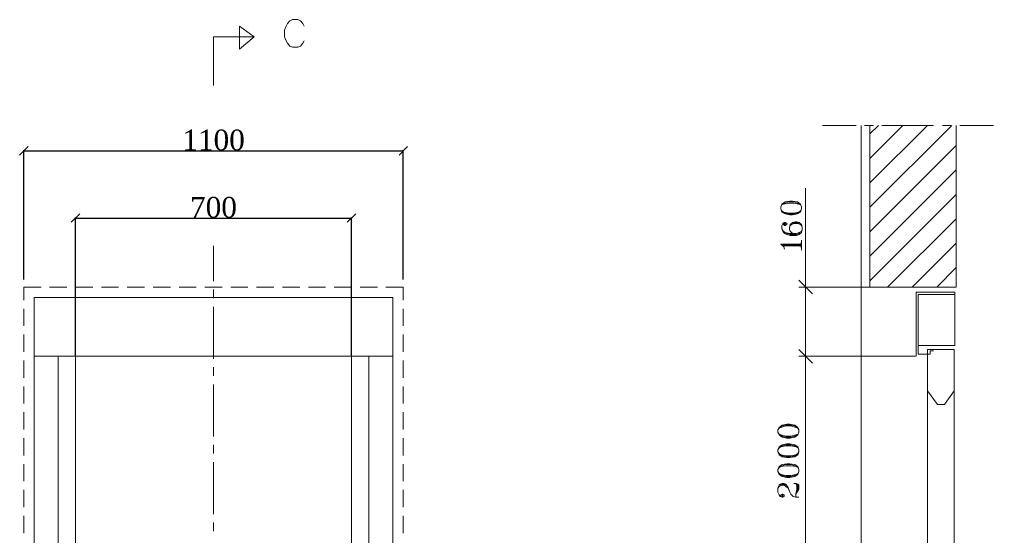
# Model space of a CAD drawing. Header units: inches. Extents: x 21 to 9510, y 4543 to 8390.
# Drawn here: x 6506 to 9329, y 6892 to 8389 of the extents above; entities that cross this region are included whole.
import ezdxf

# ---------------------------------------------------------------- set-up
doc = ezdxf.new("R2010")
doc.units = ezdxf.units.IN
doc.header["$MEASUREMENT"] = 0
doc.styles.add('nassar2', font='cent.shx', dxfattribs={"height": 60})
doc.dimstyles.new('Nassar2', dxfattribs={"dimtxt": 35, "dimasz": 25, "dimexe": 1.25, "dimexo": 0.625, "dimtad": 1, "dimtxsty": 'nassar2', "dimblk": 'OBLIQUE', "dimcen": 2.5, "dimadec": 0, "dimazin": 0, "dimtfac": 1, "dimtmove": 0, "dimatfit": 3, "dimldrblk": 'OBLIQUE', "dimfxl": 1, "dimarcsym": 0})

# ---------------------------------------------------------------- blocks, each defined once
blk = doc.blocks.new('_Oblique')
at = {"color": 0, "linetype": 'ByBlock', "lineweight": -2}
blk.add_line((-0.5, -0.5), (0.5, 0.5), dxfattribs=at)
blk = doc.blocks.new('*D11')
at = {"color": 0, "lineweight": -2, "transparency": 16777216}
for p, q in [((6668.5, 7414.4), (6668.5, 7815.1)), ((6668.5, 7813.9), (7468.3, 7813.9)), ((7468.3, 7414.4), (7468.3, 7815.1))]:
    blk.add_line(p, q, dxfattribs=at)
at = {"layer": 'Defpoints', "color": 0, "transparency": 16777216}
for p in [(7468.3, 7813.9), (6668.5, 7413.8), (7468.3, 7413.8)]:
    blk.add_point(p, dxfattribs=at)
at = {"color": 0, "lineweight": -2, "transparency": 16777216, "xscale": 25, "yscale": 25, "zscale": 25, "rotation": 180}
blk.add_blockref('_Oblique', (6668.5, 7813.9), dxfattribs=at)
at = {"color": 0, "lineweight": -2, "transparency": 16777216, "xscale": 25, "yscale": 25, "zscale": 25}
blk.add_blockref('_Oblique', (7468.3, 7813.9), dxfattribs=at)
at = {"color": 0, "transparency": 16777216, "insert": (7068.4, 7844.5), "char_height": 60, "attachment_point": 5, "style": 'nassar2'}
blk.add_mtext('700', dxfattribs=at)
blk = doc.blocks.new('*D9')
at = {"color": 0, "lineweight": -2, "transparency": 16777216}
for p, q in [((6518.6, 7635.5), (6518.6, 8010)), ((6518.6, 8008.7), (7618.6, 8008.7)), ((7618.6, 7635.5), (7618.6, 8010))]:
    blk.add_line(p, q, dxfattribs=at)
at = {"layer": 'Defpoints', "color": 0, "transparency": 16777216}
for p in [(7618.6, 8008.7), (6518.6, 7634.9), (7618.6, 7634.9)]:
    blk.add_point(p, dxfattribs=at)
at = {"color": 0, "lineweight": -2, "transparency": 16777216, "xscale": 25, "yscale": 25, "zscale": 25, "rotation": 180}
blk.add_blockref('_Oblique', (6518.6, 8008.7), dxfattribs=at)
at = {"color": 0, "lineweight": -2, "transparency": 16777216, "xscale": 25, "yscale": 25, "zscale": 25}
blk.add_blockref('_Oblique', (7618.6, 8008.7), dxfattribs=at)
at = {"color": 0, "transparency": 16777216, "insert": (7068.6, 8039.4), "char_height": 60, "attachment_point": 5, "style": 'nassar2'}
blk.add_mtext('1100', dxfattribs=at)
blk = doc.blocks.new('*D10')
at = {"color": 0, "lineweight": -2, "transparency": 16777216}
for p, q in [((6668.5, 7414.4), (6668.5, 7815.1)), ((6668.5, 7813.9), (7468.3, 7813.9)), ((7468.3, 7414.4), (7468.3, 7815.1))]:
    blk.add_line(p, q, dxfattribs=at)
at = {"layer": 'Defpoints', "color": 0, "transparency": 16777216}
for p in [(7468.3, 7813.9), (6668.5, 7413.8), (7468.3, 7413.8)]:
    blk.add_point(p, dxfattribs=at)
at = {"color": 0, "lineweight": -2, "transparency": 16777216, "xscale": 25, "yscale": 25, "zscale": 25, "rotation": 180}
blk.add_blockref('_Oblique', (6668.5, 7813.9), dxfattribs=at)
at = {"color": 0, "lineweight": -2, "transparency": 16777216, "xscale": 25, "yscale": 25, "zscale": 25}
blk.add_blockref('_Oblique', (7468.3, 7813.9), dxfattribs=at)
at = {"color": 0, "transparency": 16777216, "insert": (7068.4, 7844.5), "char_height": 60, "attachment_point": 5, "style": 'nassar2'}
blk.add_mtext('700', dxfattribs=at)
blk = doc.blocks.new('*D8')
at = {"color": 0, "lineweight": -2, "transparency": 16777216}
for p, q in [((6518.6, 7635.5), (6518.6, 8010)), ((6518.6, 8008.7), (7618.6, 8008.7)), ((7618.6, 7635.5), (7618.6, 8010))]:
    blk.add_line(p, q, dxfattribs=at)
at = {"layer": 'Defpoints', "color": 0, "transparency": 16777216}
for p in [(7618.6, 8008.7), (6518.6, 7634.9), (7618.6, 7634.9)]:
    blk.add_point(p, dxfattribs=at)
at = {"color": 0, "lineweight": -2, "transparency": 16777216, "xscale": 25, "yscale": 25, "zscale": 25, "rotation": 180}
blk.add_blockref('_Oblique', (6518.6, 8008.7), dxfattribs=at)
at = {"color": 0, "lineweight": -2, "transparency": 16777216, "xscale": 25, "yscale": 25, "zscale": 25}
blk.add_blockref('_Oblique', (7618.6, 8008.7), dxfattribs=at)
at = {"color": 0, "transparency": 16777216, "insert": (7068.6, 8039.4), "char_height": 60, "attachment_point": 5, "style": 'nassar2'}
blk.add_mtext('1100', dxfattribs=at)

msp = doc.modelspace()

# ---------------------------------------------------------------- linework, layer by layer
at = {"color": 7, "linetype": 'Continuous', "lineweight": 20, "transparency": 33554666}
for p, q in [((6618.289, 7413.753, -137), (6618.289, 5413.335, -137)), ((6618.289, 7413.753, -137), (6618.289, 5413.335, -137)), ((7468.289, 7413.753, -137), (7468.289, 5413.335, -137)), ((7468.289, 7413.753, -137), (7468.289, 5413.335, -137)), ((7518.289, 7413.753, -137), (7518.289, 5413.335, -137)), ((7518.289, 7413.753, -137), (7518.289, 5413.335, -137)), ((9137.914, 7313.753, -137), (9166.407, 7273.753, -137)), ((9137.914, 7313.753, -137), (9166.407, 7273.753, -137)), ((9215.348, 7313.753, -137), (9186.856, 7273.753, -137)), ((9215.348, 7313.753, -137), (9186.856, 7273.753, -137)), ((9166.407, 7273.753, -137), (9186.856, 7273.753, -137)), ((9166.407, 7273.753, -137), (9186.856, 7273.753, -137))]:
    msp.add_line(p, q, dxfattribs=at)
at = {"color": 7, "linetype": 'Continuous', "lineweight": 20, "transparency": 33554666, "elevation": -137}
for points in [[(7331.661, 8369.045), (7327.496, 8377.376), (7320.206, 8384.665), (7312.917, 8388.83), (7297.297, 8388.83), (7290.008, 8384.665), (7282.718, 8377.376), (7278.553, 8369.045), (7274.387, 8357.59), (7274.387, 8338.846), (7278.553, 8327.391), (7282.718, 8320.102), (7290.008, 8311.771), (7297.297, 8308.647), (7312.917, 8308.647), (7320.206, 8311.771), (7327.496, 8320.102), (7331.661, 8327.391)], [(7331.661, 8369.045), (7327.496, 8377.376), (7320.206, 8384.665), (7312.917, 8388.83), (7297.297, 8388.83), (7290.008, 8384.665), (7282.718, 8377.376), (7278.553, 8369.045), (7274.387, 8357.59), (7274.387, 8338.846), (7278.553, 8327.391), (7282.718, 8320.102), (7290.008, 8311.771), (7297.297, 8308.647), (7312.917, 8308.647), (7320.206, 8311.771), (7327.496, 8320.102), (7331.661, 8327.391)], [(7143.39, 8369.705), (7186.085, 8338.465), (7143.39, 8303.059)], [(7143.39, 8369.705), (7143.39, 8303.059), (7143.39, 8303.059)], [(7143.39, 8369.705), (7186.085, 8338.465), (7143.39, 8303.059)], [(7143.39, 8369.705), (7143.39, 8303.059), (7143.39, 8303.059)], [(7068.413, 8338.465), (7186.085, 8338.465), (7186.085, 8338.465)], [(7068.413, 8197.884), (7068.413, 8338.465), (7068.413, 8338.465)], [(7068.413, 8338.465), (7186.085, 8338.465), (7186.085, 8338.465)], [(7068.413, 8197.884), (7068.413, 8338.465), (7068.413, 8338.465)], [(8833.488, 8082.295), (8931.374, 8082.295), (8931.374, 8082.295)], [(8833.488, 8082.295), (8931.374, 8082.295), (8931.374, 8082.295)], [(8945.953, 5413.335), (8945.953, 8082.295), (8945.953, 8082.295)], [(8945.953, 5413.335), (8945.953, 8082.295), (8945.953, 8082.295)], [(8955.325, 8082.295), (8981.359, 8082.295), (8981.359, 8082.295)], [(8955.325, 8082.295), (8981.359, 8082.295), (8981.359, 8082.295)], [(8970.945, 7613.691), (8970.945, 8082.295), (8970.945, 8082.295)], [(8970.945, 8057.303), (8995.938, 8082.295), (8995.938, 8082.295)], [(8970.945, 7986.491), (9066.749, 8082.295), (9066.749, 8082.295)], [(8970.945, 7915.68), (9137.56, 8082.295), (9137.56, 8082.295)], [(8970.945, 7844.869), (9208.371, 8082.295), (9208.371, 8082.295)], [(8970.945, 7613.691), (8970.945, 8082.295), (8970.945, 8082.295)], [(8970.945, 8057.303), (8995.938, 8082.295), (8995.938, 8082.295)], [(8970.945, 7986.491), (9066.749, 8082.295), (9066.749, 8082.295)], [(8970.945, 7915.68), (9137.56, 8082.295), (9137.56, 8082.295)], [(8970.945, 7844.869), (9208.371, 8082.295), (9208.371, 8082.295)], [(9005.31, 8082.295), (9155.263, 8082.295), (9155.263, 8082.295)], [(9005.31, 8082.295), (9155.263, 8082.295), (9155.263, 8082.295)], [(9181.296, 8082.295), (9205.247, 8082.295), (9205.247, 8082.295)], [(9181.296, 8082.295), (9205.247, 8082.295), (9205.247, 8082.295)], [(9220.867, 7613.691), (9220.867, 8082.295), (9220.867, 8082.295)], [(9220.867, 7613.691), (9220.867, 8082.295), (9220.867, 8082.295)], [(9231.281, 8082.295), (9329.167, 8082.295), (9329.167, 8082.295)], [(9231.281, 8082.295), (9329.167, 8082.295), (9329.167, 8082.295)], [(8970.945, 7774.058), (9220.867, 8023.98), (9220.867, 8023.98)], [(8970.945, 7774.058), (9220.867, 8023.98), (9220.867, 8023.98)], [(8970.945, 7703.246), (9220.867, 7953.168), (9220.867, 7953.168)], [(8970.945, 7703.246), (9220.867, 7953.168), (9220.867, 7953.168)], [(8784.545, 7413.753), (8784.545, 7613.691), (8784.545, 7900.06)], [(8784.545, 7413.753), (8784.545, 7613.691), (8784.545, 7900.06)], [(8970.945, 7632.435), (9220.867, 7882.357), (9220.867, 7882.357)], [(8970.945, 7632.435), (9220.867, 7882.357), (9220.867, 7882.357)], [(8772.953, 7845.88), (8769.829, 7852.128), (8764.622, 7854.211), (8750.044, 7857.335), (8735.465, 7857.335), (8720.886, 7854.211), (8715.679, 7852.128), (8712.555, 7845.88)], [(8772.953, 7845.88), (8769.829, 7852.128), (8764.622, 7854.211), (8750.044, 7857.335), (8735.465, 7857.335), (8720.886, 7854.211), (8715.679, 7852.128), (8712.555, 7845.88)], [(8767.746, 7854.211), (8761.498, 7857.335), (8750.044, 7860.459), (8735.465, 7860.459), (8725.051, 7857.335), (8718.803, 7854.211)], [(8767.746, 7854.211), (8761.498, 7857.335), (8750.044, 7860.459), (8735.465, 7860.459), (8725.051, 7857.335), (8718.803, 7854.211)], [(8712.555, 7840.674), (8715.679, 7834.426), (8720.886, 7831.302), (8735.465, 7828.178), (8750.044, 7828.178), (8764.622, 7831.302), (8769.829, 7834.426), (8772.953, 7840.674)], [(8712.555, 7840.674), (8715.679, 7834.426), (8720.886, 7831.302), (8735.465, 7828.178), (8750.044, 7828.178), (8764.622, 7831.302), (8769.829, 7834.426), (8772.953, 7840.674)], [(8718.803, 7831.302), (8725.051, 7828.178), (8735.465, 7826.095), (8750.044, 7826.095), (8761.498, 7828.178), (8767.746, 7831.302)], [(8718.803, 7831.302), (8725.051, 7828.178), (8735.465, 7826.095), (8750.044, 7826.095), (8761.498, 7828.178), (8767.746, 7831.302)], [(8720.387, 7797.602), (8720.387, 7795.519), (8723.511, 7792.395), (8725.594, 7792.395), (8729.76, 7795.519), (8729.76, 7797.602), (8725.594, 7800.726), (8723.511, 7800.726), (8718.305, 7797.602), (8715.181, 7792.395), (8715.181, 7783.023), (8718.305, 7775.733), (8723.511, 7769.485), (8729.76, 7766.361), (8740.173, 7763.237), (8757.876, 7763.237), (8766.206, 7766.361), (8772.455, 7771.568), (8774.537, 7780.94), (8774.537, 7786.147), (8772.455, 7795.519), (8766.206, 7800.726), (8757.876, 7802.808), (8754.752, 7802.808), (8746.421, 7800.726), (8740.173, 7795.519), (8738.09, 7786.147), (8738.09, 7780.94), (8740.173, 7775.733), (8743.297, 7771.568), (8749.545, 7769.485)], [(8720.387, 7797.602), (8720.387, 7795.519), (8723.511, 7792.395), (8725.594, 7792.395), (8729.76, 7795.519), (8729.76, 7797.602), (8725.594, 7800.726), (8723.511, 7800.726), (8718.305, 7797.602), (8715.181, 7792.395), (8715.181, 7783.023), (8718.305, 7775.733), (8723.511, 7769.485), (8729.76, 7766.361), (8740.173, 7763.237), (8757.876, 7763.237), (8766.206, 7766.361), (8772.455, 7771.568), (8774.537, 7780.94), (8774.537, 7786.147), (8772.455, 7795.519), (8766.206, 7800.726), (8757.876, 7802.808), (8754.752, 7802.808), (8746.421, 7800.726), (8740.173, 7795.519), (8738.09, 7786.147), (8738.09, 7780.94), (8740.173, 7775.733), (8743.297, 7771.568), (8749.545, 7769.485)], [(8774.537, 7786.147), (8772.455, 7792.395), (8769.331, 7795.519), (8761, 7797.602), (8751.628, 7797.602), (8743.297, 7795.519), (8740.173, 7792.395), (8738.09, 7786.147)], [(8774.537, 7786.147), (8772.455, 7792.395), (8769.331, 7795.519), (8761, 7797.602), (8751.628, 7797.602), (8743.297, 7795.519), (8740.173, 7792.395), (8738.09, 7786.147)], [(8766.206, 7797.602), (8761, 7800.726), (8751.628, 7800.726), (8746.421, 7797.602)], [(8766.206, 7797.602), (8761, 7800.726), (8751.628, 7800.726), (8746.421, 7797.602)], [(9021.971, 7613.691), (9220.867, 7811.546), (9220.867, 7811.546)], [(9021.971, 7613.691), (9220.867, 7811.546), (9220.867, 7811.546)], [(8715.181, 7783.023), (8718.305, 7777.816), (8720.387, 7775.733), (8725.594, 7771.568), (8738.09, 7769.485), (8757.876, 7769.485), (8766.206, 7771.568), (8772.455, 7775.733), (8774.537, 7780.94)], [(8715.181, 7783.023), (8718.305, 7777.816), (8720.387, 7775.733), (8725.594, 7771.568), (8738.09, 7769.485), (8757.876, 7769.485), (8766.206, 7771.568), (8772.455, 7775.733), (8774.537, 7780.94)], [(8723.511, 7771.568), (8729.76, 7769.485), (8740.173, 7766.361), (8757.876, 7766.361), (8766.206, 7769.485), (8769.331, 7771.568)], [(8723.511, 7771.568), (8729.76, 7769.485), (8740.173, 7766.361), (8757.876, 7766.361), (8766.206, 7769.485), (8769.331, 7771.568)], [(8772.459, 7738.417), (8713.102, 7738.417), (8721.433, 7730.086), (8723.516, 7723.838)], [(8772.459, 7738.417), (8713.102, 7738.417), (8721.433, 7730.086), (8723.516, 7723.838)], [(8718.309, 7735.293), (8770.376, 7735.293), (8770.376, 7735.293)], [(8718.309, 7735.293), (8770.376, 7735.293), (8770.376, 7735.293)], [(8766.211, 7738.417), (8772.459, 7740.499), (8772.459, 7740.499)], [(8766.211, 7738.417), (8772.459, 7740.499), (8772.459, 7740.499)], [(8770.376, 7738.417), (8772.459, 7744.665), (8772.459, 7744.665)], [(8770.376, 7738.417), (8772.459, 7744.665), (8772.459, 7744.665)], [(8772.459, 7720.714), (8772.459, 7749.872), (8772.459, 7749.872)], [(8772.459, 7720.714), (8772.459, 7749.872), (8772.459, 7749.872)], [(9093.824, 7613.691), (9220.867, 7740.735), (9220.867, 7740.735)], [(9093.824, 7613.691), (9220.867, 7740.735), (9220.867, 7740.735)], [(7068.413, 7631.394), (7068.413, 7733.445), (7068.413, 7733.445)], [(7068.413, 7631.394), (7068.413, 7733.445), (7068.413, 7733.445)], [(8718.309, 7733.21), (8772.459, 7733.21), (8772.459, 7733.21)], [(8718.309, 7733.21), (8772.459, 7733.21), (8772.459, 7733.21)], [(8766.211, 7733.21), (8772.459, 7730.086), (8772.459, 7730.086)], [(8766.211, 7733.21), (8772.459, 7730.086), (8772.459, 7730.086)], [(8770.376, 7733.21), (8772.459, 7726.962), (8772.459, 7726.962)], [(8770.376, 7733.21), (8772.459, 7726.962), (8772.459, 7726.962)], [(9164.635, 7613.691), (9220.867, 7670.965), (9220.867, 7670.965)], [(9164.635, 7613.691), (9220.867, 7670.965), (9220.867, 7670.965)], [(8804.331, 7593.905), (8764.76, 7633.476), (8764.76, 7633.476)], [(8804.331, 7593.905), (8764.76, 7633.476), (8764.76, 7633.476)], [(6518.585, 7576.203), (6518.585, 7613.691), (6568.569, 7613.691)], [(6518.585, 7576.203), (6518.585, 7613.691), (6568.569, 7613.691)], [(6593.561, 7613.691), (6643.546, 7613.691), (6643.546, 7613.691)], [(6593.561, 7613.691), (6643.546, 7613.691), (6643.546, 7613.691)], [(6668.538, 7613.691), (6718.522, 7613.691), (6718.522, 7613.691)], [(6668.538, 7613.691), (6718.522, 7613.691), (6718.522, 7613.691)], [(6743.515, 7613.691), (6793.499, 7613.691), (6793.499, 7613.691)], [(6743.515, 7613.691), (6793.499, 7613.691), (6793.499, 7613.691)], [(6818.491, 7613.691), (6868.476, 7613.691), (6868.476, 7613.691)], [(6818.491, 7613.691), (6868.476, 7613.691), (6868.476, 7613.691)], [(6893.468, 7613.691), (6943.452, 7613.691), (6943.452, 7613.691)], [(6893.468, 7613.691), (6943.452, 7613.691), (6943.452, 7613.691)], [(6968.445, 7613.691), (7018.429, 7613.691), (7018.429, 7613.691)], [(6968.445, 7613.691), (7018.429, 7613.691), (7018.429, 7613.691)], [(7043.421, 7613.691), (7093.406, 7613.691), (7093.406, 7613.691)], [(7043.421, 7613.691), (7093.406, 7613.691), (7093.406, 7613.691)], [(7068.413, 7581.409), (7068.413, 7606.402), (7068.413, 7606.402)], [(7068.413, 7581.409), (7068.413, 7606.402), (7068.413, 7606.402)], [(7118.398, 7613.691), (7168.382, 7613.691), (7168.382, 7613.691)], [(7118.398, 7613.691), (7168.382, 7613.691), (7168.382, 7613.691)], [(7193.374, 7613.691), (7243.359, 7613.691), (7243.359, 7613.691)], [(7193.374, 7613.691), (7243.359, 7613.691), (7243.359, 7613.691)], [(7268.351, 7613.691), (7318.335, 7613.691), (7318.335, 7613.691)], [(7268.351, 7613.691), (7318.335, 7613.691), (7318.335, 7613.691)], [(7343.328, 7613.691), (7393.312, 7613.691), (7393.312, 7613.691)], [(7343.328, 7613.691), (7393.312, 7613.691), (7393.312, 7613.691)], [(7418.304, 7613.691), (7468.289, 7613.691), (7468.289, 7613.691)], [(7418.304, 7613.691), (7468.289, 7613.691), (7468.289, 7613.691)], [(7493.281, 7613.691), (7543.265, 7613.691), (7543.265, 7613.691)], [(7493.281, 7613.691), (7543.265, 7613.691), (7543.265, 7613.691)], [(7568.258, 7613.691), (7618.242, 7613.691), (7618.242, 7576.203)], [(7568.258, 7613.691), (7618.242, 7613.691), (7618.242, 7576.203)], [(9048.005, 7613.691), (8764.76, 7613.691), (8764.76, 7613.691)], [(9048.005, 7613.691), (8764.76, 7613.691), (8764.76, 7613.691)], [(8970.945, 7613.691), (9220.867, 7613.691), (9220.867, 7613.691)], [(8970.945, 7613.691), (9220.867, 7613.691), (9220.867, 7613.691)], [(9104.966, 7413.753), (9104.966, 7599.112), (9111.214, 7599.112)], [(9104.966, 7413.753), (9104.966, 7599.112), (9111.214, 7599.112)], [(9111.214, 7599.112), (9217.112, 7599.112), (9217.112, 7592.864)], [(9111.214, 7599.112), (9217.112, 7599.112), (9217.112, 7592.864)], [(6548.784, 5413.335), (6548.784, 7583.492), (7588.043, 7583.492), (7588.043, 5413.335)], [(6548.784, 5413.335), (6548.784, 7583.492), (7588.043, 7583.492), (7588.043, 5413.335)], [(9111.214, 7592.864), (9145.578, 7592.864), (9154.95, 7592.864)], [(9145.578, 7420.001), (9111.214, 7420.001), (9111.214, 7592.864)], [(9111.214, 7592.864), (9145.578, 7592.864), (9154.95, 7592.864)], [(9145.578, 7420.001), (9111.214, 7420.001), (9111.214, 7592.864)], [(6518.585, 7501.226), (6518.585, 7551.21), (6518.585, 7551.21)], [(6518.585, 7501.226), (6518.585, 7551.21), (6518.585, 7551.21)], [(7068.413, 7406.464), (7068.413, 7556.417), (7068.413, 7556.417)], [(7068.413, 7406.464), (7068.413, 7556.417), (7068.413, 7556.417)], [(7618.242, 7551.21), (7618.242, 7501.226), (7618.242, 7501.226)], [(7618.242, 7551.21), (7618.242, 7501.226), (7618.242, 7501.226)], [(6518.585, 7426.249), (6518.585, 7476.234), (6518.585, 7476.234)], [(6518.585, 7426.249), (6518.585, 7476.234), (6518.585, 7476.234)], [(7618.242, 7476.234), (7618.242, 7426.249), (7618.242, 7426.249)], [(7618.242, 7476.234), (7618.242, 7426.249), (7618.242, 7426.249)], [(8804.331, 7393.968), (8764.76, 7433.539), (8764.76, 7433.539)], [(8764.76, 7433.539), (8804.331, 7393.968), (8804.331, 7393.968)], [(8804.331, 7393.968), (8764.76, 7433.539), (8764.76, 7433.539)], [(8764.76, 7433.539), (8804.331, 7393.968), (8804.331, 7393.968)], [(9137.914, 5423.748), (9137.914, 7433.539), (9215.348, 7433.539)], [(9137.914, 5423.748), (9137.914, 7433.539), (9215.348, 7433.539)], [(9145.578, 7433.539), (9154.95, 7433.539), (9154.95, 7433.539)], [(9145.578, 7433.539), (9154.95, 7433.539), (9154.95, 7433.539)], [(9145.578, 7429.373), (9154.95, 7429.373), (9154.95, 7429.373)], [(9145.578, 7420.001), (9145.578, 7429.373), (9145.578, 7429.373)], [(9145.578, 7429.373), (9154.95, 7429.373), (9154.95, 7429.373)], [(9145.578, 7420.001), (9145.578, 7429.373), (9145.578, 7429.373)], [(9215.348, 5423.748), (9215.348, 7433.539), (9215.348, 7433.539)], [(9215.348, 5423.748), (9215.348, 7433.539), (9215.348, 7433.539)], [(6518.585, 7351.273), (6518.585, 7401.257), (6518.585, 7401.257)], [(6518.585, 7351.273), (6518.585, 7401.257), (6518.585, 7401.257)], [(6668.538, 7413.753), (6548.784, 7413.753), (6548.784, 7413.753)], [(6668.538, 7413.753), (6548.784, 7413.753), (6548.784, 7413.753)], [(6668.538, 5413.335), (6668.538, 7413.753), (7468.289, 7413.753), (7468.289, 5413.335)], [(6668.538, 5413.335), (6668.538, 7413.753), (7468.289, 7413.753), (7468.289, 5413.335)], [(7468.289, 7413.753), (7588.043, 7413.753), (7588.043, 7413.753)], [(7468.289, 7413.753), (7588.043, 7413.753), (7588.043, 7413.753)], [(7618.242, 7401.257), (7618.242, 7351.273), (7618.242, 7351.273)], [(7618.242, 7401.257), (7618.242, 7351.273), (7618.242, 7351.273)], [(9074.038, 7413.753), (8764.76, 7413.753), (8764.76, 7413.753)], [(9024.054, 7413.753), (8764.76, 7413.753), (8764.76, 7413.753)], [(9074.038, 7413.753), (8764.76, 7413.753), (8764.76, 7413.753)], [(9024.054, 7413.753), (8764.76, 7413.753), (8764.76, 7413.753)], [(8784.545, 5413.335), (8784.545, 7413.753), (8784.545, 7413.753)], [(8784.545, 5413.335), (8784.545, 7413.753), (8784.545, 7413.753)], [(8945.953, 7413.753), (9103.196, 7413.753), (9103.196, 7413.753)], [(8945.953, 7413.753), (9103.196, 7413.753), (9103.196, 7413.753)], [(7068.413, 7356.479), (7068.413, 7381.472), (7068.413, 7381.472)], [(7068.413, 7356.479), (7068.413, 7381.472), (7068.413, 7381.472)], [(6518.585, 7276.296), (6518.585, 7326.281), (6518.585, 7326.281)], [(6518.585, 7276.296), (6518.585, 7326.281), (6518.585, 7326.281)], [(7068.413, 7181.534), (7068.413, 7331.487), (7068.413, 7331.487)], [(7068.413, 7181.534), (7068.413, 7331.487), (7068.413, 7331.487)], [(7618.242, 7326.281), (7618.242, 7276.296), (7618.242, 7276.296)], [(7618.242, 7326.281), (7618.242, 7276.296), (7618.242, 7276.296)], [(6518.585, 7201.319), (6518.585, 7251.304), (6518.585, 7251.304)], [(6518.585, 7201.319), (6518.585, 7251.304), (6518.585, 7251.304)], [(7618.242, 7251.304), (7618.242, 7201.319), (7618.242, 7201.319)], [(7618.242, 7251.304), (7618.242, 7201.319), (7618.242, 7201.319)], [(8764.76, 7200.278), (8761.636, 7205.485), (8756.429, 7207.568), (8741.85, 7211.733), (8727.271, 7211.733), (8712.693, 7207.568), (8707.486, 7205.485), (8704.362, 7200.278)], [(8764.76, 7200.278), (8761.636, 7205.485), (8756.429, 7207.568), (8741.85, 7211.733), (8727.271, 7211.733), (8712.693, 7207.568), (8707.486, 7205.485), (8704.362, 7200.278)], [(8759.553, 7207.568), (8753.305, 7211.733), (8741.85, 7213.816), (8727.271, 7213.816), (8716.858, 7211.733), (8710.61, 7207.568)], [(8759.553, 7207.568), (8753.305, 7211.733), (8741.85, 7213.816), (8727.271, 7213.816), (8716.858, 7211.733), (8710.61, 7207.568)], [(6518.585, 7126.343), (6518.585, 7176.327), (6518.585, 7176.327)], [(6518.585, 7126.343), (6518.585, 7176.327), (6518.585, 7176.327)], [(7618.242, 7176.327), (7618.242, 7126.343), (7618.242, 7126.343)], [(7618.242, 7176.327), (7618.242, 7126.343), (7618.242, 7126.343)], [(8704.362, 7194.03), (8707.486, 7187.782), (8712.693, 7185.699), (8727.271, 7182.575), (8741.85, 7182.575), (8756.429, 7185.699), (8761.636, 7187.782), (8764.76, 7194.03)], [(8704.362, 7194.03), (8707.486, 7187.782), (8712.693, 7185.699), (8727.271, 7182.575), (8741.85, 7182.575), (8756.429, 7185.699), (8761.636, 7187.782), (8764.76, 7194.03)], [(8710.61, 7185.699), (8716.858, 7182.575), (8727.271, 7179.451), (8741.85, 7179.451), (8753.305, 7182.575), (8759.553, 7185.699)], [(8710.61, 7185.699), (8716.858, 7182.575), (8727.271, 7179.451), (8741.85, 7179.451), (8753.305, 7182.575), (8759.553, 7185.699)], [(7068.413, 7131.55), (7068.413, 7156.542), (7068.413, 7156.542)], [(7068.413, 7131.55), (7068.413, 7156.542), (7068.413, 7156.542)], [(8764.76, 7143.004), (8761.636, 7148.211), (8756.429, 7151.335), (8741.85, 7154.459), (8727.271, 7154.459), (8712.693, 7151.335), (8707.486, 7148.211), (8704.362, 7143.004)], [(8764.76, 7143.004), (8761.636, 7148.211), (8756.429, 7151.335), (8741.85, 7154.459), (8727.271, 7154.459), (8712.693, 7151.335), (8707.486, 7148.211), (8704.362, 7143.004)], [(8759.553, 7151.335), (8753.305, 7154.459), (8741.85, 7156.542), (8727.271, 7156.542), (8716.858, 7154.459), (8710.61, 7151.335)], [(8759.553, 7151.335), (8753.305, 7154.459), (8741.85, 7156.542), (8727.271, 7156.542), (8716.858, 7154.459), (8710.61, 7151.335)], [(8704.362, 7136.756), (8707.486, 7131.55), (8712.693, 7128.426), (8727.271, 7125.301), (8741.85, 7125.301), (8756.429, 7128.426), (8761.636, 7131.55), (8764.76, 7136.756)], [(8704.362, 7136.756), (8707.486, 7131.55), (8712.693, 7128.426), (8727.271, 7125.301), (8741.85, 7125.301), (8756.429, 7128.426), (8761.636, 7131.55), (8764.76, 7136.756)], [(8710.61, 7128.426), (8716.858, 7125.301), (8727.271, 7122.177), (8741.85, 7122.177), (8753.305, 7125.301), (8759.553, 7128.426)], [(8710.61, 7128.426), (8716.858, 7125.301), (8727.271, 7122.177), (8741.85, 7122.177), (8753.305, 7125.301), (8759.553, 7128.426)], [(6518.585, 7051.366), (6518.585, 7101.351), (6518.585, 7101.351)], [(6518.585, 7051.366), (6518.585, 7101.351), (6518.585, 7101.351)], [(7068.413, 6956.604), (7068.413, 7106.557), (7068.413, 7106.557)], [(7068.413, 6956.604), (7068.413, 7106.557), (7068.413, 7106.557)], [(7618.242, 7101.351), (7618.242, 7051.366), (7618.242, 7051.366)], [(7618.242, 7101.351), (7618.242, 7051.366), (7618.242, 7051.366)], [(8764.76, 7085.73), (8761.636, 7090.937), (8756.429, 7094.061), (8741.85, 7096.144), (8727.271, 7096.144), (8712.693, 7094.061), (8707.486, 7090.937), (8704.362, 7085.73)], [(8764.76, 7085.73), (8761.636, 7090.937), (8756.429, 7094.061), (8741.85, 7096.144), (8727.271, 7096.144), (8712.693, 7094.061), (8707.486, 7090.937), (8704.362, 7085.73)], [(8759.553, 7094.061), (8753.305, 7096.144), (8741.85, 7100.309), (8727.271, 7100.309), (8716.858, 7096.144), (8710.61, 7094.061)], [(8759.553, 7094.061), (8753.305, 7096.144), (8741.85, 7100.309), (8727.271, 7100.309), (8716.858, 7096.144), (8710.61, 7094.061)], [(8704.362, 7079.482), (8707.486, 7074.276), (8712.693, 7071.152), (8727.271, 7068.028), (8741.85, 7068.028), (8756.429, 7071.152), (8761.636, 7074.276), (8764.76, 7079.482)], [(8704.362, 7079.482), (8707.486, 7074.276), (8712.693, 7071.152), (8727.271, 7068.028), (8741.85, 7068.028), (8756.429, 7071.152), (8761.636, 7074.276), (8764.76, 7079.482)], [(8710.61, 7071.152), (8716.858, 7068.028), (8727.271, 7064.904), (8741.85, 7064.904), (8753.305, 7068.028), (8759.553, 7071.152)], [(8710.61, 7071.152), (8716.858, 7068.028), (8727.271, 7064.904), (8741.85, 7064.904), (8753.305, 7068.028), (8759.553, 7071.152)], [(8712.693, 7007.63), (8712.693, 7011.795), (8716.858, 7013.878), (8718.941, 7013.878), (8722.065, 7011.795), (8722.065, 7007.63), (8718.941, 7005.547), (8716.858, 7005.547), (8710.61, 7007.63), (8707.486, 7011.795), (8704.362, 7020.126), (8704.362, 7031.581), (8707.486, 7039.911), (8710.61, 7043.035), (8716.858, 7045.118), (8722.065, 7045.118), (8727.271, 7043.035), (8733.519, 7033.663), (8738.726, 7020.126), (8741.85, 7013.878), (8748.098, 7007.63), (8756.429, 7005.547), (8764.76, 7005.547)], [(8712.693, 7007.63), (8712.693, 7011.795), (8716.858, 7013.878), (8718.941, 7013.878), (8722.065, 7011.795), (8722.065, 7007.63), (8718.941, 7005.547), (8716.858, 7005.547), (8710.61, 7007.63), (8707.486, 7011.795), (8704.362, 7020.126), (8704.362, 7031.581), (8707.486, 7039.911), (8710.61, 7043.035), (8716.858, 7045.118), (8722.065, 7045.118), (8727.271, 7043.035), (8733.519, 7033.663), (8738.726, 7020.126), (8741.85, 7013.878), (8748.098, 7007.63), (8756.429, 7005.547), (8764.76, 7005.547)], [(8704.362, 7031.581), (8707.486, 7036.787), (8716.858, 7039.911), (8722.065, 7039.911), (8727.271, 7036.787), (8733.519, 7031.581), (8738.726, 7020.126)], [(8704.362, 7031.581), (8707.486, 7036.787), (8716.858, 7039.911), (8722.065, 7039.911), (8727.271, 7036.787), (8733.519, 7031.581), (8738.726, 7020.126)], [(8710.61, 7039.911), (8716.858, 7043.035), (8722.065, 7043.035), (8727.271, 7039.911)], [(8710.61, 7039.911), (8716.858, 7043.035), (8722.065, 7043.035), (8727.271, 7039.911)], [(8750.181, 7045.118), (8756.429, 7045.118), (8761.636, 7043.035), (8764.76, 7039.911), (8764.76, 7028.457), (8756.429, 7013.878), (8761.636, 7028.457), (8761.636, 7039.911), (8759.553, 7043.035)], [(8750.181, 7045.118), (8756.429, 7045.118), (8761.636, 7043.035), (8764.76, 7039.911), (8764.76, 7028.457), (8756.429, 7013.878), (8761.636, 7028.457), (8761.636, 7039.911), (8759.553, 7043.035)], [(8759.553, 7005.547), (8756.429, 7007.63), (8756.429, 7013.878), (8759.553, 7028.457), (8759.553, 7039.911), (8756.429, 7045.118)], [(8759.553, 7005.547), (8756.429, 7007.63), (8756.429, 7013.878), (8759.553, 7028.457), (8759.553, 7039.911), (8756.429, 7045.118)], [(6518.585, 6976.39), (6518.585, 7026.374), (6518.585, 7026.374)], [(6518.585, 6976.39), (6518.585, 7026.374), (6518.585, 7026.374)], [(7618.242, 7026.374), (7618.242, 6976.39), (7618.242, 6976.39)], [(7618.242, 7026.374), (7618.242, 6976.39), (7618.242, 6976.39)], [(6518.585, 6901.413), (6518.585, 6951.397), (6518.585, 6951.397)], [(6518.585, 6901.413), (6518.585, 6951.397), (6518.585, 6951.397)], [(7618.242, 6951.397), (7618.242, 6901.413), (7618.242, 6901.413)], [(7618.242, 6951.397), (7618.242, 6901.413), (7618.242, 6901.413)], [(7068.413, 6906.62), (7068.413, 6931.612), (7068.413, 6931.612)], [(7068.413, 6906.62), (7068.413, 6931.612), (7068.413, 6931.612)]]:
    msp.add_lwpolyline(points, dxfattribs=at)
for points in [[(8712.555, 7840.674), (8715.679, 7831.302), (8725.051, 7826.095), (8738.589, 7822.971), (8746.92, 7822.971), (8761.498, 7826.095), (8769.829, 7831.302), (8772.953, 7840.674), (8772.953, 7845.88), (8769.829, 7854.211), (8761.498, 7860.459), (8746.92, 7862.542), (8738.589, 7862.542), (8725.051, 7860.459), (8715.679, 7854.211), (8712.555, 7845.88)], [(8712.555, 7840.674), (8715.679, 7831.302), (8725.051, 7826.095), (8738.589, 7822.971), (8746.92, 7822.971), (8761.498, 7826.095), (8769.829, 7831.302), (8772.953, 7840.674), (8772.953, 7845.88), (8769.829, 7854.211), (8761.498, 7860.459), (8746.92, 7862.542), (8738.589, 7862.542), (8725.051, 7860.459), (8715.679, 7854.211), (8712.555, 7845.88)], [(8723.511, 7795.519), (8725.594, 7795.519), (8725.594, 7797.602), (8723.511, 7797.602)], [(8723.511, 7795.519), (8725.594, 7795.519), (8725.594, 7797.602), (8723.511, 7797.602)], [(9111.214, 7592.864), (9217.112, 7592.864), (9217.112, 7444.465), (9111.214, 7444.465)], [(9111.214, 7592.864), (9217.112, 7592.864), (9217.112, 7444.465), (9111.214, 7444.465)], [(6668.538, 7413.753), (7468.289, 7413.753), (7468.289, 5413.335), (6668.538, 5413.335)], [(6668.538, 7413.753), (7468.289, 7413.753), (7468.289, 5413.335), (6668.538, 5413.335)], [(8704.362, 7194.03), (8707.486, 7185.699), (8716.858, 7179.451), (8730.395, 7176.327), (8738.726, 7176.327), (8753.305, 7179.451), (8761.636, 7185.699), (8764.76, 7194.03), (8764.76, 7200.278), (8761.636, 7207.568), (8753.305, 7213.816), (8738.726, 7216.94), (8730.395, 7216.94), (8716.858, 7213.816), (8707.486, 7207.568), (8704.362, 7200.278)], [(8704.362, 7194.03), (8707.486, 7185.699), (8716.858, 7179.451), (8730.395, 7176.327), (8738.726, 7176.327), (8753.305, 7179.451), (8761.636, 7185.699), (8764.76, 7194.03), (8764.76, 7200.278), (8761.636, 7207.568), (8753.305, 7213.816), (8738.726, 7216.94), (8730.395, 7216.94), (8716.858, 7213.816), (8707.486, 7207.568), (8704.362, 7200.278)], [(8704.362, 7136.756), (8707.486, 7128.426), (8716.858, 7122.177), (8730.395, 7120.095), (8738.726, 7120.095), (8753.305, 7122.177), (8761.636, 7128.426), (8764.76, 7136.756), (8764.76, 7143.004), (8761.636, 7151.335), (8753.305, 7156.542), (8738.726, 7159.666), (8730.395, 7159.666), (8716.858, 7156.542), (8707.486, 7151.335), (8704.362, 7143.004)], [(8704.362, 7136.756), (8707.486, 7128.426), (8716.858, 7122.177), (8730.395, 7120.095), (8738.726, 7120.095), (8753.305, 7122.177), (8761.636, 7128.426), (8764.76, 7136.756), (8764.76, 7143.004), (8761.636, 7151.335), (8753.305, 7156.542), (8738.726, 7159.666), (8730.395, 7159.666), (8716.858, 7156.542), (8707.486, 7151.335), (8704.362, 7143.004)], [(8704.362, 7079.482), (8707.486, 7071.152), (8716.858, 7064.904), (8730.395, 7062.821), (8738.726, 7062.821), (8753.305, 7064.904), (8761.636, 7071.152), (8764.76, 7079.482), (8764.76, 7085.73), (8761.636, 7094.061), (8753.305, 7100.309), (8738.726, 7102.392), (8730.395, 7102.392), (8716.858, 7100.309), (8707.486, 7094.061), (8704.362, 7085.73)], [(8704.362, 7079.482), (8707.486, 7071.152), (8716.858, 7064.904), (8730.395, 7062.821), (8738.726, 7062.821), (8753.305, 7064.904), (8761.636, 7071.152), (8764.76, 7079.482), (8764.76, 7085.73), (8761.636, 7094.061), (8753.305, 7100.309), (8738.726, 7102.392), (8730.395, 7102.392), (8716.858, 7100.309), (8707.486, 7094.061), (8704.362, 7085.73)], [(8716.858, 7007.63), (8718.941, 7007.63), (8718.941, 7011.795), (8716.858, 7011.795)], [(8716.858, 7007.63), (8718.941, 7007.63), (8718.941, 7011.795), (8716.858, 7011.795)]]:
    msp.add_lwpolyline(points, close=True, dxfattribs=at)

# ---------------------------------------------------------------- dimensions: what is measured, and where the dimension line sits
for picture in ['*D9', '*D8']:
    dim = msp.add_linear_dim(base=(7618.585, 8008.73, -137), p1=(6518.585, 7634.88, -137), p2=(7618.585, 7634.88, -137), dimstyle='Nassar2')
    dim.commit()
    dim.dimension.update_dxf_attribs({"geometry": picture, "text_midpoint": (7068.585, 8039.355, -137)})
for picture in ['*D11', '*D10']:
    dim = msp.add_linear_dim(base=(7468.289, 7813.881, -137), p1=(6668.538, 7413.753, -137), p2=(7468.289, 7413.753, -137), text='700', dimstyle='Nassar2')
    dim.commit()
    dim.dimension.update_dxf_attribs({"geometry": picture, "text_midpoint": (7068.413, 7844.506, -137)})

doc.saveas('drawing.dxf')
